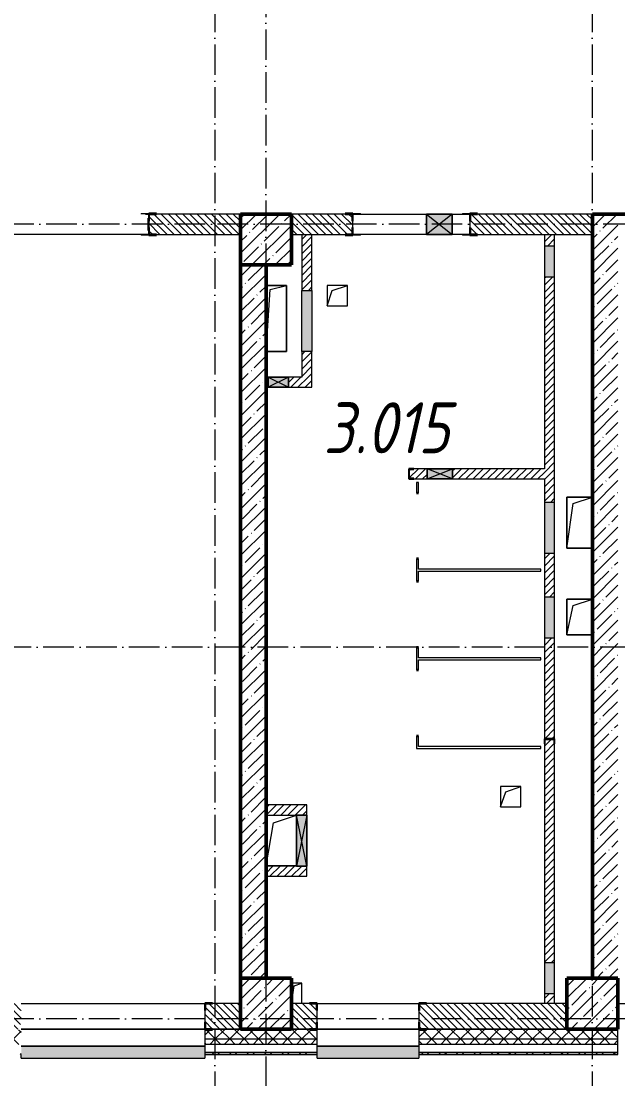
# Model space of a CAD drawing. Header units: millimetres. Extents: x 2294 to 908349, y -83289 to 219220.
# Drawn here: x 226684 to 232534, y 60718 to 71099 of the extents above; entities that cross this region are included whole.
import ezdxf

# ---------------------------------------------------------------- set-up
doc = ezdxf.new("R2010")
doc.units = ezdxf.units.MM
doc.linetypes.add('50_200_ШТРИХ_1Т_ш5_п1_п1_', pattern=[700, 500, -100, 0, -100])
for name, color, linetype, lineweight in [('A-DETL-GENF-OTLN', 7, 'Continuous', 9), ('A-DOOR-OPNG-MCUT', 7, 'Continuous', 35), ('A-FLOR-____-OTLN', 7, 'Continuous', 9), ('A-GENM-____-MCUT', 7, 'Continuous', 25), ('A-GENM-____-OTLN', 7, 'Continuous', 9), ('A-GENM-____-OTLN-1', 7, 'Continuous', 25), ('A-GLAZ-____-OTLN', 7, 'Continuous', 9), ('A-WALL-____-MCUT', 7, 'Continuous', 13), ('A-WALL-____-MCUT-1', 7, 'Continuous', 9), ('A-WALL-____-MCUT-2', 7, 'Continuous', 50), ('A-WALL-____-OTLN', 7, 'Continuous', 9), ('A-WALL-____-PATT-1', 7, 'Continuous', 9), ('A-WALL-FNSH-MCUT-1', 7, 'Continuous', 9), ('I-WALL-____-OTLN', 7, 'Continuous', 9), ('S-COLS-____-MCUT', 7, 'Continuous', 50), ('S-COLS-____-OTLN', 7, 'Continuous', 9), ('S-GRID-____-OTLN-1', 7, '50_200_ШТРИХ_1Т_ш5_п1_п1_', 9), ('Марки помещений', 7, 'Continuous', 9)]:
    doc.layers.add(name, color=color, linetype=linetype, lineweight=lineweight)
doc.layers.add('A-DOOR-____-OTLN-1', color=7, linetype='Continuous', lineweight=9, true_color=0xffffff)
doc.layers.add('A-GLAZ-____-OTLN-1', color=7, linetype='Continuous', lineweight=9, true_color=0xc0c0c0)
doc.styles.add('ISOCPEUR_I_2', font='isocpeui.ttf', dxfattribs={"width": 0.85, "height": 2.3})
pattern_1 = [(45, (165583.5, 6025.28), (-114.04925, 114.04925), []), (45, (165697.56, 6025.28), (-114.04925, 114.04925), [201.612, -40.322, 3.353, -36.97])]
pattern_2 = [(45, (165583.51, 6025.28), (-70.71068, 70.71068), []), (135, (165583.51, 6025.28), (-70.71068, -70.71068), [])]
pattern_3 = [(45, (165583.507, 6025.276), (-35.35534, 35.35534), [])]
pattern_4 = [(135, (165583.507, 6025.276), (-35.35534, -35.35534), [])]

# ---------------------------------------------------------------- blocks, each defined once
blk = doc.blocks.new('3osi')
at = {"layer": 'S-GRID-____-OTLN-1', "color": 251, "ltscale": 0.6, "true_color": 0x636466}
for p, q in [((228583.5, 96918.1), (228583.5, 58916.9)), ((232283.5, 96918.1), (232283.5, 58916.9)), ((229083.5, 96644.8), (229083.5, 59059.8)), ((269657.9, 69106.3), (160914.7, 69106.3)), ((241063.5, 64956.3), (160914.7, 64956.3)), ((269657.9, 61306.3), (160914.7, 61306.3))]:
    blk.add_line(p, q, dxfattribs=at)
blk = doc.blocks.new('BSC_Колонна _Прямоугольная - 500х500-V20-АР1_План отверстий 3 этажа в осях 1-64_Ю-ЯЯ')
at = {"layer": 'S-COLS-____-OTLN'}
h = blk.add_hatch(dxfattribs=at)
h.set_pattern_fill('FP_27', color=256, style=0, pattern_type=2)
h.set_pattern_definition([(45, (-63500, -55431.04), (-114.04925, 114.04925), []), (45, (-63385.95, -55431.04), (-114.04925, 114.04925), [201.613, -40.323, 3.353, -36.97])])
h.paths.add_polyline_path([(-250, -250), (250, -250), (250, 250), (-250, 250)], flags=0)
at = {"layer": 'S-COLS-____-MCUT'}
for p, q in [((250, 250), (-250, 250)), ((-250, 250), (-250, -250)), ((250, -250), (250, 250)), ((-250, -250), (250, -250))]:
    blk.add_line(p, q, dxfattribs=at)
blk = doc.blocks.new('BSC_Колонна _Прямоугольная - 500х500-V21-АР1_План отверстий 3 этажа в осях 1-64_Ю-ЯЯ')
at = {"layer": 'S-COLS-____-OTLN'}
h = blk.add_hatch(dxfattribs=at)
h.set_pattern_fill('FP_28', color=256, style=0, pattern_type=2)
h.set_pattern_definition([(45, (-63500, -62931.04), (-114.04925, 114.04925), []), (45, (-63385.95, -62931.04), (-114.04925, 114.04925), [201.613, -40.323, 3.353, -36.97])])
h.paths.add_polyline_path([(-250, -250), (250, -250), (250, 250), (-250, 250)], flags=0)
at = {"layer": 'S-COLS-____-MCUT'}
for p, q in [((250, 250), (-250, 250)), ((-250, 250), (-250, -250)), ((250, -250), (250, 250)), ((-250, -250), (250, -250))]:
    blk.add_line(p, q, dxfattribs=at)
blk = doc.blocks.new('BSC_Колонна _Прямоугольная - 500х500-V61-АР1_План отверстий 3 этажа в осях 1-64_Ю-ЯЯ')
at = {"layer": 'S-COLS-____-OTLN'}
h = blk.add_hatch(dxfattribs=at)
h.set_pattern_fill('FP_69', color=256, style=0, pattern_type=2)
h.set_pattern_definition([(45, (-66700, -55431.04), (-114.04925, 114.04925), []), (45, (-66585.95, -55431.04), (-114.04925, 114.04925), [201.613, -40.323, 3.353, -36.97])])
h.paths.add_polyline_path([(-250, -250), (250, -250), (250, 250), (-250, 250)], flags=0)
at = {"layer": 'S-COLS-____-MCUT'}
for p, q in [((250, 250), (-250, 250)), ((-250, 250), (-250, -250)), ((250, -250), (250, 250)), ((-250, -250), (250, -250))]:
    blk.add_line(p, q, dxfattribs=at)
blk = doc.blocks.new('DOR_ДУ_распашная__1Ст_Прямоугольная_ШЕР - Вн_650х2100h_Кабинки С_у-18405741-АР1_План отверстий 3 этажа в осях 1-64_Ю-ЯЯ')
at = {"layer": 'A-DOOR-OPNG-MCUT'}
for p, q in [((-325, -10), (-325, 10)), ((325, 10), (325, -10))]:
    blk.add_line(p, q, dxfattribs=at)
blk = doc.blocks.new('Фахверк_СКБ_Уголок - 250_2700-27497298-АР1_План отверстий 3 этажа в осях 1-64_Ю-ЯЯ')
at = {"layer": 'A-GENM-____-MCUT'}
for p, q in [((200, 181), (125, 181)), ((125, 181), (125, 106)), ((125, 106), (131, 106)), ((131, 106), (131, 175)), ((131, 175), (200, 175)), ((200, 175), (200, 181)), ((131, -6), (125, -6)), ((125, -6), (125, -81)), ((125, -81), (200, -81)), ((131, -75), (131, -6)), ((200, -75), (131, -75)), ((200, -81), (200, -75))]:
    blk.add_line(p, q, dxfattribs=at)
blk = doc.blocks.new('154_Стойка_СКБ_Уголок - СМ-2180_200-28268025-АР1_План отверстий 3 этажа в осях 1-64_Ю-ЯЯ')
at = {"layer": 'A-GENM-____-MCUT'}
for p, q in [((125, 156), (125, 81)), ((200, 156), (125, 156)), ((131, 81), (131, 150)), ((131, 150), (200, 150)), ((200, 150), (200, 156)), ((125, 81), (131, 81)), ((131, 19), (125, 19)), ((125, 19), (125, -56)), ((131, -50), (131, 19)), ((125, -56), (200, -56)), ((200, -50), (131, -50)), ((200, -56), (200, -50))]:
    blk.add_line(p, q, dxfattribs=at)
blk = doc.blocks.new('Стойка_Влож_Уголок_Опорный - Уголок-28213941-АР1_План отверстий 3 этажа в осях 1-64_Ю-ЯЯ')
at = {"layer": 'A-GENM-____-OTLN'}
for p, q in [((-212, -6), (-212, 0)), ((0, 0), (0, -6)), ((-212, -75), (-212, -6)), ((-212, -6), (-206, -6)), ((-212, -75), (-206, -75)), ((-6, -6), (0, -6)), ((-6, -75), (0, -75)), ((0, -6), (0, -75))]:
    blk.add_line(p, q, dxfattribs=at)
blk = doc.blocks.new('154_Стойка_СКБ_Уголок - СМ-2480_200-28346303-АР1_План отверстий 3 этажа в осях 1-64_Ю-ЯЯ')
at = {"layer": 'A-GENM-____-MCUT'}
for p, q in [((125, 156), (125, 81)), ((200, 156), (125, 156)), ((131, 81), (131, 150)), ((131, 150), (200, 150)), ((200, 150), (200, 156)), ((125, 81), (131, 81)), ((131, 19), (125, 19)), ((125, 19), (125, -56)), ((131, -50), (131, 19)), ((125, -56), (200, -56)), ((200, -50), (131, -50)), ((200, -56), (200, -50))]:
    blk.add_line(p, q, dxfattribs=at)
blk = doc.blocks.new('Стойка_Влож_Полоса боковая - Полоса-V164-АР1_План отверстий 3 этажа в осях 1-64_Ю-ЯЯ')
at = {"layer": 'A-GENM-____-OTLN'}
for p, q in [((-5, 60), (0, 60)), ((-5, -60), (-5, 60)), ((0, 31), (0, -31)), ((0, -60), (-5, -60))]:
    blk.add_line(p, q, dxfattribs=at)
blk = doc.blocks.new('154_Фахверк_СКБ_Швеллер - Тип_100_3960-28331862-АР1_План отверстий 3 этажа в осях 1-64_Ю-ЯЯ')
at = {"layer": 'A-GENM-____-MCUT'}
for p, q in [((175, 50), (125, 50)), ((125, 50), (125, -50)), ((128, 47), (175, 47)), ((128, -47), (128, 47)), ((175, 47), (175, 50)), ((125, -50), (175, -50)), ((175, -47), (128, -47)), ((175, -50), (175, -47))]:
    blk.add_line(p, q, dxfattribs=at)
blk = doc.blocks.new('AR_Отверстие Ниша - Лючок-32402933-АР1_План отверстий 3 этажа в осях 1-64_Ю-ЯЯ')
at = {"layer": 'A-GLAZ-____-OTLN'}
blk.add_hatch(color=256, dxfattribs=at).paths.add_polyline_path([(150, -50), (150, 50), (-150, 50), (-150, -50)], flags=0)
for p, q in [((150, 50), (-150, 50)), ((-150, 50), (-150, -50)), ((150, -50), (150, 50)), ((-150, -50), (150, -50))]:
    blk.add_line(p, q, dxfattribs=at)
blk = doc.blocks.new('AR_Отверстие Ниша - Лючок-32402909-АР1_План отверстий 3 этажа в осях 1-64_Ю-ЯЯ')
at = {"layer": 'A-GLAZ-____-OTLN'}
blk.add_hatch(color=256, dxfattribs=at).paths.add_polyline_path([(150, -50), (150, 50), (-150, 50), (-150, -50)], flags=0)
for p, q in [((150, 50), (-150, 50)), ((-150, 50), (-150, -50)), ((150, -50), (150, 50)), ((-150, -50), (150, -50))]:
    blk.add_line(p, q, dxfattribs=at)
blk = doc.blocks.new('AR_Отверстие Ниша - Лючок-32402882-АР1_План отверстий 3 этажа в осях 1-64_Ю-ЯЯ')
at = {"layer": 'A-GLAZ-____-OTLN'}
blk.add_hatch(color=256, dxfattribs=at).paths.add_polyline_path([(250, -50), (250, 50), (-250, 50), (-250, -50)], flags=0)
for p, q in [((250, 50), (-250, 50)), ((-250, 50), (-250, -50)), ((250, -50), (250, 50)), ((-250, -50), (250, -50))]:
    blk.add_line(p, q, dxfattribs=at)
blk = doc.blocks.new('AR_Отверстие Ниша - Лючок-32402858-АР1_План отверстий 3 этажа в осях 1-64_Ю-ЯЯ')
at = {"layer": 'A-GLAZ-____-OTLN'}
blk.add_hatch(color=256, dxfattribs=at).paths.add_polyline_path([(200, -50), (200, 50), (-200, 50), (-200, -50)], flags=0)
for p, q in [((200, 50), (-200, 50)), ((-200, 50), (-200, -50)), ((200, -50), (200, 50)), ((-200, -50), (200, -50))]:
    blk.add_line(p, q, dxfattribs=at)
blk = doc.blocks.new('AR_Отверстие Ниша - Лючок-32403432-АР1_План отверстий 3 этажа в осях 1-64_Ю-ЯЯ')
at = {"layer": 'A-GLAZ-____-OTLN'}
blk.add_hatch(color=256, dxfattribs=at).paths.add_polyline_path([(300, 50), (-300, 50), (-300, -50), (300, -50)], flags=0)
for p, q in [((-300, 50), (300, 50)), ((-300, -50), (-300, 50)), ((300, 50), (300, -50)), ((300, -50), (-300, -50))]:
    blk.add_line(p, q, dxfattribs=at)
blk = doc.blocks.new('AR_Отверстие прямоугольное _в стене_ - AR_Отверстие прямоугольное _в стене__ВК-32403462-АР1_План отверстий 3 этажа в осях 1-64_Ю-ЯЯ')
at = {"layer": 'A-GLAZ-____-OTLN'}
blk.add_hatch(color=256, dxfattribs=at).paths.add_polyline_path([(-100, -50), (100, -50), (100, 50), (-100, 50)], flags=0)
at = {"layer": 'A-DETL-GENF-OTLN'}
for p, q in [((-100, -50), (-100, 50)), ((-100, 50), (100, 50)), ((100, 50), (-100, -50)), ((-100, 50), (100, -50)), ((100, 50), (-100, 50)), ((-100, 50), (-100, -50)), ((100, 50), (100, -50)), ((100, -50), (100, 50)), ((100, -50), (-100, -50)), ((-100, -50), (100, -50))]:
    blk.add_line(p, q, dxfattribs=at)
blk = doc.blocks.new('AR_Отверстие прямоугольное _в плите_ - AR_Отверстие прямоугольное _в плите_-30459243-АР1_План отверстий 3 этажа в осях 1-64_Ю-ЯЯ')
at = {"layer": 'A-GENM-____-OTLN'}
for p, q in [((125, 175), (-125, 175)), ((-125, 175), (-125, -175)), ((-125, -175), (-63, 112)), ((-63, 112), (125, 175)), ((-125, -175), (125, -175))]:
    blk.add_line(p, q, dxfattribs=at)
blk = doc.blocks.new('AR_Отверстие прямоугольное _в плите_ - AR_Отверстие прямоугольное _в плите_-30459207-АР1_План отверстий 3 этажа в осях 1-64_Ю-ЯЯ')
at = {"layer": 'A-GENM-____-OTLN'}
for p, q in [((100, 100), (-100, 100)), ((-100, 100), (-100, -100)), ((-100, -100), (-50, 50)), ((-50, 50), (100, 100)), ((100, -100), (100, 100)), ((-100, -100), (100, -100))]:
    blk.add_line(p, q, dxfattribs=at)
blk = doc.blocks.new('AR_Отверстие прямоугольное _в плите_ - AR_Отверстие прямоугольное _в плите_-30459229-АР1_План отверстий 3 этажа в осях 1-64_Ю-ЯЯ')
at = {"layer": 'A-GENM-____-OTLN'}
for p, q in [((125, 250), (-125, 250)), ((-125, 250), (-125, -250)), ((-63, 188), (125, 250)), ((-125, -250), (-63, 188)), ((-125, -250), (125, -250))]:
    blk.add_line(p, q, dxfattribs=at)
blk = doc.blocks.new('AR_Отверстие прямоугольное _в плите_ - AR_Отверстие прямоугольное _в плите_-30459250-АР1_План отверстий 3 этажа в осях 1-64_Ю-ЯЯ')
at = {"layer": 'A-GENM-____-OTLN'}
for p, q in [((100, 325), (-100, 325)), ((-60, 285), (100, 325)), ((100, -325), (100, 325)), ((-100, -325), (-60, 285)), ((-100, -325), (100, -325))]:
    blk.add_line(p, q, dxfattribs=at)
blk = doc.blocks.new('AR_Отверстие прямоугольное _в плите_ - AR_Отверстие прямоугольное _в плите_-30510843-АР1_План отверстий 3 этажа в осях 1-64_Ю-ЯЯ')
at = {"layer": 'A-GENM-____-OTLN'}
for p, q in [((50, 100), (-50, 100)), ((-50, -100), (-25, 75)), ((-25, 75), (50, 100)), ((50, -100), (50, 100))]:
    blk.add_line(p, q, dxfattribs=at)
blk = doc.blocks.new('AR_Отверстие прямоугольное _в плите_ - AR_Отверстие прямоугольное _в плите_-30459333-АР1_План отверстий 3 этажа в осях 1-64_Ю-ЯЯ')
at = {"layer": 'A-GENM-____-OTLN'}
for p, q in [((-75, 175), (148, 249)), ((-150, -250), (-75, 175)), ((-150, -250), (150, -250))]:
    blk.add_line(p, q, dxfattribs=at)
blk = doc.blocks.new('Отлив_СКБ - Отлив витража_120_НВФ-31885283-АР1_План отверстий 3 этажа в осях 1-64_Ю-ЯЯ')
at = {"layer": 'A-GLAZ-____-OTLN-1'}
for points in [[(427, -2), (1000, -2), (1000, 0), (0, 0), (0, -2)], [(427, -120), (1000, -120), (1000, -2), (0, -2), (0, -120)]]:
    blk.add_hatch(color=256, dxfattribs=at).paths.add_polyline_path(points, flags=0)
at = {"layer": 'A-GLAZ-____-OTLN'}
for p, q in [((0, 0), (1000, 0)), ((1000, -2), (0, -2)), ((0, -120), (0, -83)), ((1000, -83), (1000, -120)), ((0, -120), (1000, -120))]:
    blk.add_line(p, q, dxfattribs=at)
blk = doc.blocks.new('Отлив_СКБ - Отлив витража_120_НВФ-31885687-АР1_План отверстий 3 этажа в осях 1-64_Ю-ЯЯ')
at = {"layer": 'A-GLAZ-____-OTLN-1'}
for points in [[(0, -2), (1800, -2), (1800, 0), (0, 0)], [(945, -120), (1800, -120), (1800, -2), (0, -2), (0, -120), (878, -120)]]:
    blk.add_hatch(color=256, dxfattribs=at).paths.add_polyline_path(points, flags=0)
at = {"layer": 'A-GLAZ-____-OTLN'}
for p, q in [((0, 0), (1800, 0)), ((1800, -2), (0, -2)), ((0, -120), (0, -83)), ((1800, -83), (1800, -120)), ((0, -120), (1800, -120))]:
    blk.add_line(p, q, dxfattribs=at)
blk = doc.blocks.new('AR_Отверстие прямоугольное _в стене__БезПР - AR_Отверстие прямоугольное _в стене__БезПР-36789228-АР1_План отверстий 3 этажа в осях 1-64_Ю-ЯЯ')
at = {"layer": 'A-GLAZ-____-OTLN'}
blk.add_hatch(color=256, dxfattribs=at).paths.add_polyline_path([(250, -50), (250, 50), (-250, 50), (-250, -50), (-192, -50)], flags=0)
at = {"layer": 'A-DETL-GENF-OTLN'}
for p, q in [((-250, -50), (-250, 50)), ((-250, 50), (250, 50)), ((250, 50), (-250, -50)), ((-250, 50), (250, -50)), ((250, 50), (-250, 50)), ((-250, 50), (-250, -50)), ((250, 50), (250, -50)), ((250, -50), (250, 50)), ((250, -50), (-250, -50)), ((-250, -50), (250, -50))]:
    blk.add_line(p, q, dxfattribs=at)
at = {"layer": 'A-GLAZ-____-OTLN'}
blk.add_line((250, 50), (-250, 50), dxfattribs=at)
blk = doc.blocks.new('AR_Отверстие прямоугольное _в стене__БезПР - AR_Отверстие прямоугольное _в стене__БезПР-36428202-АР1_План отверстий 3 этажа в осях 1-64_Ю-ЯЯ')
at = {"layer": 'A-GLAZ-____-OTLN'}
blk.add_hatch(color=256, dxfattribs=at).paths.add_polyline_path([(125, 50), (-125, 50), (-125, -50), (125, -50)], flags=0)
at = {"layer": 'A-DETL-GENF-OTLN'}
for p, q in [((-125, -50), (-125, 50)), ((-125, 50), (125, 50)), ((125, 50), (-125, -50)), ((-125, 50), (125, -50)), ((125, 50), (-125, 50)), ((-125, 50), (-125, -50)), ((125, 50), (125, -50)), ((125, -50), (125, 50)), ((125, -50), (-125, -50)), ((-125, -50), (125, -50))]:
    blk.add_line(p, q, dxfattribs=at)
blk = doc.blocks.new('AR_Отверстие прямоугольное _в стене__БезПР - AR_Отверстие прямоугольное _в стене__БезПР-36427681-АР1_План отверстий 3 этажа в осях 1-64_Ю-ЯЯ')
at = {"layer": 'A-GLAZ-____-OTLN'}
blk.add_hatch(color=256, dxfattribs=at).paths.add_polyline_path([(125, -100), (125, 100), (-125, 100), (-125, -100)], flags=0)
at = {"layer": 'A-DETL-GENF-OTLN'}
for p, q in [((-125, -100), (-125, 100)), ((-125, 100), (125, 100)), ((125, 100), (-125, -100)), ((-125, 100), (125, -100)), ((125, 100), (-125, 100)), ((-125, 100), (-125, -100)), ((125, 100), (125, -100)), ((125, -100), (125, 100)), ((125, -100), (-125, -100)), ((-125, -100), (125, -100))]:
    blk.add_line(p, q, dxfattribs=at)
at = {"layer": 'A-GLAZ-____-OTLN'}
blk.add_line((125, 100), (-125, 100), dxfattribs=at)
blk = doc.blocks.new('3floor')
at = {"layer": 'A-WALL-____-PATT-1'}
h = blk.add_hatch(dxfattribs=at)
h.set_pattern_fill('FP_9', color=256, style=0, pattern_type=2)
h.set_pattern_definition(pattern_4)
h.paths.add_polyline_path([(227940, 69006), (228834, 69006), (228834, 69206), (227940, 69206), (227940, 69137), (227934, 69137), (227934, 69075), (227940, 69075), (227940, 69008)], flags=0)
h.paths.add_polyline_path([(223334, 69006), (223834, 69006), (223834, 69206), (223334, 69206)], flags=0)
h.paths.add_polyline_path([(226128, 69006), (226128, 69075), (226134, 69075), (226134, 69137), (226128, 69137), (226128, 69206), (224334, 69206), (224334, 69006), (226059, 69006)], flags=0)
h = blk.add_hatch(dxfattribs=at)
h.set_pattern_fill('FP_9', color=256, style=0, pattern_type=2)
h.set_pattern_definition(pattern_4)
h.paths.add_polyline_path([(232284, 69006), (232284, 69206), (231090, 69206), (231090, 69137), (231084, 69137), (231084, 69075), (231090, 69075), (231090, 69006), (231290, 69006)], flags=0)
h.paths.add_polyline_path([(229334, 69006), (229928, 69006), (229928, 69075), (229934, 69075), (229934, 69137), (229928, 69137), (229928, 69206), (229334, 69206)], flags=0)
h = blk.add_hatch(dxfattribs=at)
h.set_pattern_fill('FP_12', color=256, style=0, pattern_type=2)
h.set_pattern_definition(pattern_1)
h.paths.add_polyline_path([(232284, 61706), (232534, 61706), (232534, 69206), (232284, 69206), (232284, 63249)], flags=0)
h = blk.add_hatch(dxfattribs=at)
h.set_pattern_fill('FP_8', color=256, style=0, pattern_type=2)
h.set_pattern_definition(pattern_3)
h.paths.add_polyline_path([(229434, 67606), (229534, 67606), (229534, 67856), (229434, 67856)], flags=0)
h.paths.add_polyline_path([(229534, 68456), (229534, 69006), (229434, 69006), (229434, 68456)], flags=0)
h = blk.add_hatch(dxfattribs=at)
h.set_pattern_fill('FP_8', color=256, style=0, pattern_type=2)
h.set_pattern_definition(pattern_3)
h.paths.add_polyline_path([(231814, 61456), (231914, 61456), (231914, 61556), (231814, 61556)], flags=0)
h.paths.add_polyline_path([(231906, 61856), (231914, 61856), (231914, 64006), (231911, 64006), (231911, 64053), (231817, 64053), (231817, 64006), (231814, 64006), (231814, 61856)], flags=0)
h.paths.add_polyline_path([(231911, 64056), (231914, 64056), (231914, 65046), (231814, 65046), (231814, 64056), (231863, 64056)], flags=0)
h.paths.add_polyline_path([(231836, 65446), (231914, 65446), (231914, 65876), (231814, 65876), (231814, 65446)], flags=0)
h.paths.add_polyline_path([(231914, 66376), (231914, 68591), (231814, 68591), (231814, 66376), (231818, 66376)], flags=0)
h.paths.add_polyline_path([(231914, 68891), (231914, 69006), (231814, 69006), (231814, 68891), (231909, 68891)], flags=0)
h = blk.add_hatch(dxfattribs=at)
h.set_pattern_fill('FP_12', color=256, style=0, pattern_type=2)
h.set_pattern_definition(pattern_1)
h.paths.add_polyline_path([(229084, 61706), (229084, 68706), (228834, 68706), (228834, 61706)], flags=0)
h = blk.add_hatch(dxfattribs=at)
h.set_pattern_fill('FP_8', color=256, style=0, pattern_type=2)
h.set_pattern_definition(pattern_3)
h.paths.add_polyline_path([(229534, 67506), (229534, 67606), (229304, 67606), (229304, 67506)], flags=0)
h.paths.add_polyline_path([(229084, 67506), (229104, 67506), (229104, 67606), (229084, 67606)], flags=0)
h = blk.add_hatch(dxfattribs=at)
h.set_pattern_fill('FP_8', color=256, style=0, pattern_type=2)
h.set_pattern_definition(pattern_3)
h.paths.add_polyline_path([(230534, 66606), (230664, 66606), (230664, 66706), (230534, 66706), (230534, 66703), (230487, 66703), (230487, 66609), (230534, 66609)], flags=0)
h.paths.add_polyline_path([(230914, 66606), (231814, 66606), (231814, 66706), (230914, 66706)], flags=0)
h = blk.add_hatch(dxfattribs=at)
h.set_pattern_fill('FP_8', color=256, style=0, pattern_type=2)
h.set_pattern_definition(pattern_3)
h.paths.add_polyline_path([(229084, 63306), (229384, 63306), (229384, 63406), (229084, 63406)], flags=0)
h = blk.add_hatch(dxfattribs=at)
h.set_pattern_fill('FP_8', color=256, style=0, pattern_type=2)
h.set_pattern_definition(pattern_3)
h.paths.add_polyline_path([(229384, 63306), (229484, 63306), (229484, 63406), (229384, 63406)], flags=0)
h = blk.add_hatch(dxfattribs=at)
h.set_pattern_fill('FP_8', color=256, style=0, pattern_type=2)
h.set_pattern_definition(pattern_3)
h.paths.add_polyline_path([(229084, 62706), (229484, 62706), (229484, 62806), (229084, 62806)], flags=0)
h = blk.add_hatch(dxfattribs=at)
h.set_pattern_fill('FP_9', color=256, style=0, pattern_type=2)
h.set_pattern_definition(pattern_4)
h.paths.add_polyline_path([(228490, 61206), (228834, 61206), (228834, 61456), (228490, 61456), (228490, 61387), (228484, 61387), (228484, 61275), (228490, 61275)], flags=0)
h.paths.add_polyline_path([(226609, 61206), (226678, 61206), (226678, 61275), (226684, 61275), (226684, 61387), (226678, 61387), (226678, 61456), (225490, 61456), (225490, 61387), (225484, 61387), (225484, 61275), (225490, 61275), (225490, 61206), (225663, 61206)], flags=0)
h.paths.add_polyline_path([(223678, 61206), (223678, 61275), (223684, 61275), (223684, 61387), (223678, 61387), (223678, 61456), (223334, 61456), (223334, 61206), (223609, 61206)], flags=0)
h = blk.add_hatch(dxfattribs=at)
h.set_pattern_fill('FP_9', color=256, style=0, pattern_type=2)
h.set_pattern_definition(pattern_4)
h.paths.add_polyline_path([(232034, 61206), (232034, 61456), (230590, 61456), (230590, 61387), (230584, 61387), (230584, 61275), (230590, 61275), (230590, 61206), (230966, 61206)], flags=0)
h.paths.add_polyline_path([(229334, 61206), (229578, 61206), (229578, 61275), (229584, 61275), (229584, 61387), (229578, 61387), (229578, 61456), (229334, 61456), (229334, 61212)], flags=0)
h = blk.add_hatch(dxfattribs=at)
h.set_pattern_fill('FP_4', color=256, style=0, pattern_type=2)
h.set_pattern_definition(pattern_2)
h.paths.add_polyline_path([(239803, 61106), (239884, 61106), (239884, 61206), (233534, 61206), (233534, 61106), (236268, 61106)], flags=0)
h.paths.add_polyline_path([(229198, 61106), (229584, 61106), (229584, 61200), (229509, 61200), (229509, 61206), (228559, 61206), (228559, 61200), (228484, 61200), (228484, 61106), (228834, 61106)], flags=0)
h.paths.add_polyline_path([(230966, 61106), (232534, 61106), (232534, 61206), (230659, 61206), (230659, 61200), (230584, 61200), (230584, 61106)], flags=0)
h.paths.add_polyline_path([(225559, 61106), (226684, 61106), (226684, 61200), (226609, 61200), (226609, 61206), (225559, 61206), (225559, 61200), (225484, 61200), (225484, 61106), (225490, 61106)], flags=0)
h.paths.add_polyline_path([(223684, 61106), (223684, 61200), (223609, 61200), (223609, 61206), (222559, 61206), (222559, 61200), (222484, 61200), (222484, 61106), (223012, 61106)], flags=0)
h.paths.add_polyline_path([(219559, 61106), (220684, 61106), (220684, 61200), (220609, 61200), (220609, 61206), (219559, 61206), (219559, 61200), (219484, 61200), (219484, 61106)], flags=0)
h.paths.add_polyline_path([(217609, 61106), (217684, 61106), (217684, 61200), (217609, 61200), (217609, 61206), (216559, 61206), (216559, 61200), (216484, 61200), (216484, 61106), (216826, 61106)], flags=0)
h.paths.add_polyline_path([(213834, 61106), (214684, 61106), (214684, 61200), (214609, 61200), (214609, 61206), (213559, 61206), (213559, 61200), (213484, 61200), (213484, 61106), (213559, 61106)], flags=0)
h.paths.add_polyline_path([(211524, 61106), (211684, 61106), (211684, 61200), (211609, 61200), (211609, 61206), (210009, 61206), (210009, 61200), (209934, 61200), (209934, 61106), (210640, 61106)], flags=0)
h.paths.add_polyline_path([(207989, 61106), (208134, 61106), (208134, 61200), (208059, 61200), (208059, 61206), (207009, 61206), (207009, 61200), (206934, 61200), (206934, 61106)], flags=0)
h.paths.add_polyline_path([(205134, 61106), (205134, 61200), (205059, 61200), (205059, 61206), (204009, 61206), (204009, 61200), (203934, 61200), (203934, 61106), (204454, 61106)], flags=0)
h.paths.add_polyline_path([(201802, 61106), (202134, 61106), (202134, 61200), (202059, 61200), (202059, 61206), (201009, 61206), (201009, 61200), (200934, 61200), (200934, 61106), (201361, 61106)], flags=0)
h.paths.add_polyline_path([(198009, 61106), (199134, 61106), (199134, 61200), (199059, 61200), (199059, 61206), (198009, 61206), (198009, 61200), (197934, 61200), (197934, 61106), (197940, 61106)], flags=0)
h.paths.add_polyline_path([(194934, 61106), (196134, 61106), (196134, 61200), (196059, 61200), (196059, 61206), (195009, 61206), (195009, 61200), (194934, 61200)], flags=0)
h.paths.add_polyline_path([(193134, 61106), (193134, 61200), (193059, 61200), (193059, 61206), (192009, 61206), (192009, 61200), (191934, 61200), (191934, 61106), (192965, 61106)], flags=0)
h.paths.add_polyline_path([(189009, 61106), (190134, 61106), (190134, 61200), (190059, 61200), (190059, 61206), (189009, 61206), (189009, 61200), (188934, 61200), (188934, 61106), (188940, 61106)], flags=0)
h.paths.add_polyline_path([(187134, 61106), (187134, 61200), (187059, 61200), (187059, 61206), (186009, 61206), (186009, 61200), (185934, 61200), (185934, 61106), (187059, 61106)], flags=0)
h.paths.add_polyline_path([(183784, 61106), (184134, 61106), (184134, 61200), (184059, 61200), (184059, 61206), (183009, 61206), (183009, 61200), (182934, 61200), (182934, 61106), (183284, 61106)], flags=0)
h.paths.add_polyline_path([(181934, 61106), (181934, 61200), (181859, 61200), (181859, 61206), (172134, 61206), (172134, 61106), (181477, 61106)], flags=0)
h.paths.add_polyline_path([(171134, 61106), (171134, 61206), (163134, 61206), (163134, 61106), (169104, 61106)], flags=0)
h = blk.add_hatch(dxfattribs=at)
h.set_pattern_fill('FP_4', color=256, style=0, pattern_type=2)
h.set_pattern_definition(pattern_2)
h.paths.add_polyline_path([(239884, 61056), (239884, 61106), (233534, 61106), (233534, 61056), (239803, 61056)], flags=0)
h.paths.add_polyline_path([(232534, 61056), (232534, 61106), (230584, 61106), (230584, 61056), (230966, 61056)], flags=0)
h.paths.add_polyline_path([(226684, 61056), (226684, 61106), (225484, 61106), (225484, 61056), (225663, 61056)], flags=0)
h.paths.add_polyline_path([(229198, 61056), (229584, 61056), (229584, 61106), (228484, 61106), (228484, 61056)], flags=0)
h.paths.add_polyline_path([(223012, 61056), (223684, 61056), (223684, 61106), (222484, 61106), (222484, 61056)], flags=0)
h.paths.add_polyline_path([(220684, 61056), (220684, 61106), (219484, 61106), (219484, 61056), (220361, 61056)], flags=0)
h.paths.add_polyline_path([(217684, 61056), (217684, 61106), (216484, 61106), (216484, 61056), (216826, 61056)], flags=0)
h.paths.add_polyline_path([(214684, 61056), (214684, 61106), (213484, 61106), (213484, 61056), (214175, 61056)], flags=0)
h.paths.add_polyline_path([(211684, 61056), (211684, 61106), (209934, 61106), (209934, 61056), (211524, 61056)], flags=0)
h.paths.add_polyline_path([(208134, 61056), (208134, 61106), (206934, 61106), (206934, 61056), (207989, 61056)], flags=0)
h.paths.add_polyline_path([(205134, 61056), (205134, 61106), (203934, 61106), (203934, 61056), (204454, 61056)], flags=0)
h.paths.add_polyline_path([(202134, 61056), (202134, 61106), (200934, 61106), (200934, 61056), (201802, 61056)], flags=0)
h.paths.add_polyline_path([(197934, 61056), (199134, 61056), (199134, 61106), (197934, 61106)], flags=0)
h.paths.add_polyline_path([(195616, 61056), (196134, 61056), (196134, 61106), (194934, 61106), (194934, 61056)], flags=0)
h.paths.add_polyline_path([(192965, 61056), (193134, 61056), (193134, 61106), (191934, 61106), (191934, 61056), (192081, 61056)], flags=0)
h.paths.add_polyline_path([(190134, 61056), (190134, 61106), (188934, 61106), (188934, 61056), (189430, 61056)], flags=0)
h.paths.add_polyline_path([(186779, 61056), (187134, 61056), (187134, 61106), (185934, 61106), (185934, 61056)], flags=0)
h.paths.add_polyline_path([(184128, 61056), (184134, 61056), (184134, 61106), (182934, 61106), (182934, 61056), (183244, 61056)], flags=0)
h.paths.add_polyline_path([(181477, 61056), (181934, 61056), (181934, 61106), (172134, 61106), (172134, 61056), (179709, 61056)], flags=0)
h.paths.add_polyline_path([(171134, 61056), (171134, 61106), (163034, 61106), (163034, 61056), (169104, 61056)], flags=0)
h = blk.add_hatch(dxfattribs=at)
h.set_pattern_fill('FP_6', color=256, style=0, pattern_type=2)
h.set_pattern_definition([(45, (165583.51, 6025.28), (-85.53659, 85.53659), []), (45, (165640.53, 6025.28), (-85.53659, 85.53659), [])])
h.paths.add_polyline_path([(239784, 60956), (239784, 60976), (233534, 60976), (233534, 60956), (236268, 60956)], flags=0)
h.paths.add_polyline_path([(232534, 60956), (232534, 60976), (230584, 60976), (230584, 60956), (230966, 60956)], flags=0)
h.paths.add_polyline_path([(228484, 60956), (229584, 60956), (229584, 60976), (228484, 60976)], flags=0)
h.paths.add_polyline_path([(226104, 60956), (226684, 60956), (226684, 60976), (226104, 60976)], flags=0)
at = {"layer": 'A-FLOR-____-OTLN'}
for p, q in [((229084, 68506), (229284, 68506)), ((229284, 68506), (229284, 67856)), ((229284, 67856), (229084, 67856)), ((232034, 66426), (232284, 66426)), ((232034, 65926), (232034, 66426)), ((232284, 65926), (232034, 65926)), ((232034, 65426), (232284, 65426)), ((232034, 65076), (232034, 65426)), ((232284, 65076), (232034, 65076)), ((229384, 62807), (229084, 62807))]:
    blk.add_line(p, q, dxfattribs=at)
at = {"layer": 'A-WALL-____-MCUT'}
for p, q in [((228834, 69206), (228009, 69206)), ((229859, 69206), (229334, 69206)), ((232284, 69206), (231159, 69206)), ((232284, 69006), (232284, 69206)), ((229934, 69075), (229934, 69137)), ((231084, 69137), (231084, 69075)), ((228009, 69006), (228834, 69006)), ((229334, 69006), (229859, 69006)), ((231159, 69006), (232284, 69006)), ((228484, 61387), (228484, 61275)), ((228834, 61456), (228559, 61456)), ((229509, 61456), (229334, 61456)), ((229584, 61275), (229584, 61387)), ((230584, 61387), (230584, 61275)), ((232034, 61456), (230659, 61456)), ((228484, 61200), (228484, 60976)), ((229584, 60976), (229584, 61200)), ((230584, 61200), (230584, 60976)), ((232534, 60976), (232534, 61206)), ((228484, 60976), (229584, 60976)), ((230584, 60976), (232534, 60976))]:
    blk.add_line(p, q, dxfattribs=at)
at = {"layer": 'A-WALL-____-MCUT-1'}
for p, q in [((228834, 61206), (228559, 61206)), ((228559, 61206), (228834, 61206)), ((229509, 61206), (229334, 61206)), ((229334, 61206), (229509, 61206)), ((232034, 61206), (230659, 61206)), ((230659, 61206), (232034, 61206)), ((229584, 61106), (228484, 61106)), ((229584, 61056), (228484, 61056)), ((232534, 61106), (230584, 61106)), ((232534, 61056), (230584, 61056))]:
    blk.add_line(p, q, dxfattribs=at)
at = {"layer": 'A-WALL-____-MCUT-2'}
for p, q in [((232734, 69206), (232284, 69206)), ((232284, 69206), (232284, 61706)), ((228834, 68706), (228834, 61706)), ((229084, 61706), (229084, 68706))]:
    blk.add_line(p, q, dxfattribs=at)
at = {"layer": 'A-WALL-____-OTLN'}
for p, q in [((226684, 61456), (228484, 61456)), ((229584, 61456), (230584, 61456)), ((232534, 61456), (233534, 61456)), ((226684, 61206), (228484, 61206)), ((228484, 61206), (226684, 61206)), ((229584, 61206), (230584, 61206)), ((230584, 61206), (229584, 61206))]:
    blk.add_line(p, q, dxfattribs=at)
at = {"layer": 'A-WALL-FNSH-MCUT-1'}
for p, q in [((229434, 69006), (229434, 68456)), ((229534, 68456), (229534, 69006)), ((231814, 69006), (231814, 68891)), ((231914, 68891), (231914, 69006)), ((231814, 68591), (231814, 66706)), ((231914, 66376), (231914, 68591)), ((229434, 67856), (229434, 67606)), ((229534, 67506), (229534, 67856)), ((229104, 67606), (229084, 67606)), ((229084, 67606), (229084, 67506)), ((229434, 67606), (229304, 67606)), ((229084, 67506), (229104, 67506)), ((229304, 67506), (229534, 67506)), ((230664, 66706), (230534, 66706)), ((231814, 66706), (230914, 66706)), ((230534, 66606), (230664, 66606)), ((230579, 66571), (230559, 66571)), ((230559, 66571), (230559, 66471)), ((230579, 66471), (230579, 66571)), ((230914, 66606), (231814, 66606)), ((231814, 66606), (231814, 66376)), ((230559, 65821), (230559, 65601)), ((230579, 65721), (230579, 65821)), ((231814, 65876), (231814, 65446)), ((231914, 65446), (231914, 65876)), ((231779, 65721), (230579, 65721)), ((231779, 65701), (231779, 65721)), ((230579, 65701), (231779, 65701)), ((230579, 65601), (230579, 65701)), ((231814, 65046), (231814, 64056)), ((231914, 64056), (231914, 65046)), ((230559, 64951), (230559, 64731)), ((230579, 64851), (230579, 64951)), ((231779, 64851), (230579, 64851)), ((230579, 64731), (230579, 64831)), ((230579, 64831), (231779, 64831)), ((231779, 64831), (231779, 64851)), ((230559, 64081), (230559, 63961)), ((230579, 63981), (230579, 64081)), ((230559, 63961), (231779, 63961)), ((231779, 63981), (230579, 63981)), ((231779, 63961), (231779, 63981)), ((231814, 64006), (231814, 61856)), ((231914, 61856), (231914, 64006)), ((229484, 63406), (229084, 63406)), ((229084, 63406), (229084, 63306)), ((229484, 63306), (229484, 63406)), ((229084, 63306), (229384, 63306)), ((229384, 62806), (229084, 62806)), ((229084, 62806), (229084, 62706)), ((229484, 62706), (229484, 62806)), ((229084, 62706), (229484, 62706)), ((231814, 61556), (231814, 61456)), ((231914, 61456), (231914, 61556)), ((229584, 60976), (228484, 60976)), ((228484, 60976), (228484, 60956)), ((228484, 60956), (229584, 60956)), ((229584, 60956), (229584, 60976)), ((232534, 60976), (230584, 60976)), ((230584, 60976), (230584, 60956)), ((230584, 60956), (232534, 60956)), ((232534, 60956), (232534, 60976))]:
    blk.add_line(p, q, dxfattribs=at)
at = {"layer": 'I-WALL-____-OTLN'}
for p, q in [((227904, 69206), (227934, 69206)), ((229934, 69206), (230659, 69206)), ((230909, 69206), (231084, 69206)), ((227934, 69006), (226134, 69006)), ((230659, 69006), (229934, 69006)), ((231084, 69006), (230909, 69006))]:
    blk.add_line(p, q, dxfattribs=at)
at = {"layer": 'A-DOOR-____-OTLN-1', "rotation": 270}
for p in [(230569, 66146), (230569, 65276), (230569, 64406)]:
    blk.add_blockref('DOR_ДУ_распашная__1Ст_Прямоугольная_ШЕР - Вн_650х2100h_Кабинки С_у-18405741-АР1_План отверстий 3 этажа в осях 1-64_Ю-ЯЯ', p, dxfattribs=at)
at = {"layer": 'A-GENM-____-OTLN'}
for p, rotation in [((227934, 69000), 269.9999999999996), ((229934, 69212), 89.99999999999955), ((231084, 69000), 269.9999999999995)]:
    blk.add_blockref('Стойка_Влож_Уголок_Опорный - Уголок-28213941-АР1_План отверстий 3 этажа в осях 1-64_Ю-ЯЯ', p, dxfattribs=dict(at, rotation=rotation))
for name, p in [('Стойка_Влож_Полоса боковая - Полоса-V164-АР1_План отверстий 3 этажа в осях 1-64_Ю-ЯЯ', (227934, 69106)), ('AR_Отверстие прямоугольное _в плите_ - AR_Отверстие прямоугольное _в плите_-30459250-АР1_План отверстий 3 этажа в осях 1-64_Ю-ЯЯ', (229184, 68181)), ('AR_Отверстие прямоугольное _в плите_ - AR_Отверстие прямоугольное _в плите_-30459207-АР1_План отверстий 3 этажа в осях 1-64_Ю-ЯЯ', (229784, 68406)), ('AR_Отверстие прямоугольное _в плите_ - AR_Отверстие прямоугольное _в плите_-30459229-АР1_План отверстий 3 этажа в осях 1-64_Ю-ЯЯ', (232159, 66176)), ('AR_Отверстие прямоугольное _в плите_ - AR_Отверстие прямоугольное _в плите_-30459243-АР1_План отверстий 3 этажа в осях 1-64_Ю-ЯЯ', (232159, 65251)), ('AR_Отверстие прямоугольное _в плите_ - AR_Отверстие прямоугольное _в плите_-30459207-АР1_План отверстий 3 этажа в осях 1-64_Ю-ЯЯ', (231484, 63486)), ('AR_Отверстие прямоугольное _в плите_ - AR_Отверстие прямоугольное _в плите_-30459333-АР1_План отверстий 3 этажа в осях 1-64_Ю-ЯЯ', (229234, 63057)), ('AR_Отверстие прямоугольное _в плите_ - AR_Отверстие прямоугольное _в плите_-30510843-АР1_План отверстий 3 этажа в осях 1-64_Ю-ЯЯ', (229384, 61556))]:
    blk.add_blockref(name, p, dxfattribs=at)
at = {"layer": 'A-GENM-____-OTLN-1'}
for name, p in [('154_Стойка_СКБ_Уголок - СМ-2480_200-28346303-АР1_План отверстий 3 этажа в осях 1-64_Ю-ЯЯ', (227809, 69056)), ('154_Стойка_СКБ_Уголок - СМ-2180_200-28268025-АР1_План отверстий 3 этажа в осях 1-64_Ю-ЯЯ', (230959, 69056)), ('154_Фахверк_СКБ_Швеллер - Тип_100_3960-28331862-АР1_План отверстий 3 этажа в осях 1-64_Ю-ЯЯ', (230359, 66656)), ('Фахверк_СКБ_Уголок - 250_2700-27497298-АР1_План отверстий 3 этажа в осях 1-64_Ю-ЯЯ', (228359, 61281)), ('Фахверк_СКБ_Уголок - 250_2700-27497298-АР1_План отверстий 3 этажа в осях 1-64_Ю-ЯЯ', (230459, 61281))]:
    blk.add_blockref(name, p, dxfattribs=at)
for name, p, rotation in [('154_Стойка_СКБ_Уголок - СМ-2180_200-28268025-АР1_План отверстий 3 этажа в осях 1-64_Ю-ЯЯ', (230059, 69156), 180), ('154_Фахверк_СКБ_Швеллер - Тип_100_3960-28331862-АР1_План отверстий 3 этажа в осях 1-64_Ю-ЯЯ', (231864, 64181), 270.0000000000001), ('Фахверк_СКБ_Уголок - 250_2700-27497298-АР1_План отверстий 3 этажа в осях 1-64_Ю-ЯЯ', (229709, 61381), 180)]:
    blk.add_blockref(name, p, dxfattribs=dict(at, rotation=rotation))
at = {"layer": 'A-GLAZ-____-OTLN'}
for name, p in [('AR_Отверстие прямоугольное _в стене__БезПР - AR_Отверстие прямоугольное _в стене__БезПР-36427681-АР1_План отверстий 3 этажа в осях 1-64_Ю-ЯЯ', (230784, 69106)), ('AR_Отверстие прямоугольное _в стене_ - AR_Отверстие прямоугольное _в стене__ВК-32403462-АР1_План отверстий 3 этажа в осях 1-64_Ю-ЯЯ', (229204, 67556)), ('Отлив_СКБ - Отлив витража_120_НВФ-31885687-АР1_План отверстий 3 этажа в осях 1-64_Ю-ЯЯ', (226684, 61039)), ('Отлив_СКБ - Отлив витража_120_НВФ-31885283-АР1_План отверстий 3 этажа в осях 1-64_Ю-ЯЯ', (229584, 61039))]:
    blk.add_blockref(name, p, dxfattribs=at)
for name, p, rotation in [('AR_Отверстие Ниша - Лючок-32402909-АР1_План отверстий 3 этажа в осях 1-64_Ю-ЯЯ', (231864, 68741), 270.0000000000001), ('AR_Отверстие Ниша - Лючок-32403432-АР1_План отверстий 3 этажа в осях 1-64_Ю-ЯЯ', (229484, 68156), 270), ('AR_Отверстие прямоугольное _в стене__БезПР - AR_Отверстие прямоугольное _в стене__БезПР-36428202-АР1_План отверстий 3 этажа в осях 1-64_Ю-ЯЯ', (230789, 66656), 180), ('AR_Отверстие Ниша - Лючок-32402882-АР1_План отверстий 3 этажа в осях 1-64_Ю-ЯЯ', (231864, 66126), 270.0000000000001), ('AR_Отверстие Ниша - Лючок-32402858-АР1_План отверстий 3 этажа в осях 1-64_Ю-ЯЯ', (231864, 65246), 270.0000000000001), ('AR_Отверстие прямоугольное _в стене__БезПР - AR_Отверстие прямоугольное _в стене__БезПР-36789228-АР1_План отверстий 3 этажа в осях 1-64_Ю-ЯЯ', (229434, 63056), 270), ('AR_Отверстие Ниша - Лючок-32402933-АР1_План отверстий 3 этажа в осях 1-64_Ю-ЯЯ', (231864, 61706), 270.0000000000001)]:
    blk.add_blockref(name, p, dxfattribs=dict(at, rotation=rotation))
at = {"layer": 'S-COLS-____-OTLN'}
for name, p in [('BSC_Колонна _Прямоугольная - 500х500-V21-АР1_План отверстий 3 этажа в осях 1-64_Ю-ЯЯ', (229084, 68956)), ('BSC_Колонна _Прямоугольная - 500х500-V20-АР1_План отверстий 3 этажа в осях 1-64_Ю-ЯЯ', (229084, 61456)), ('BSC_Колонна _Прямоугольная - 500х500-V61-АР1_План отверстий 3 этажа в осях 1-64_Ю-ЯЯ', (232284, 61456))]:
    blk.add_blockref(name, p, dxfattribs=at)
at = {"layer": 'Марки помещений', "insert": (229647, 67358), "char_height": 500, "width": 737.55, "attachment_point": 1, "style": 'ISOCPEUR_I_2'}
blk.add_mtext('3.015', dxfattribs=at)

msp = doc.modelspace()

# ---------------------------------------------------------------- block references
for name in ['3osi', '3floor']:
    msp.add_blockref(name, (0, 0))

doc.saveas('drawing.dxf')
